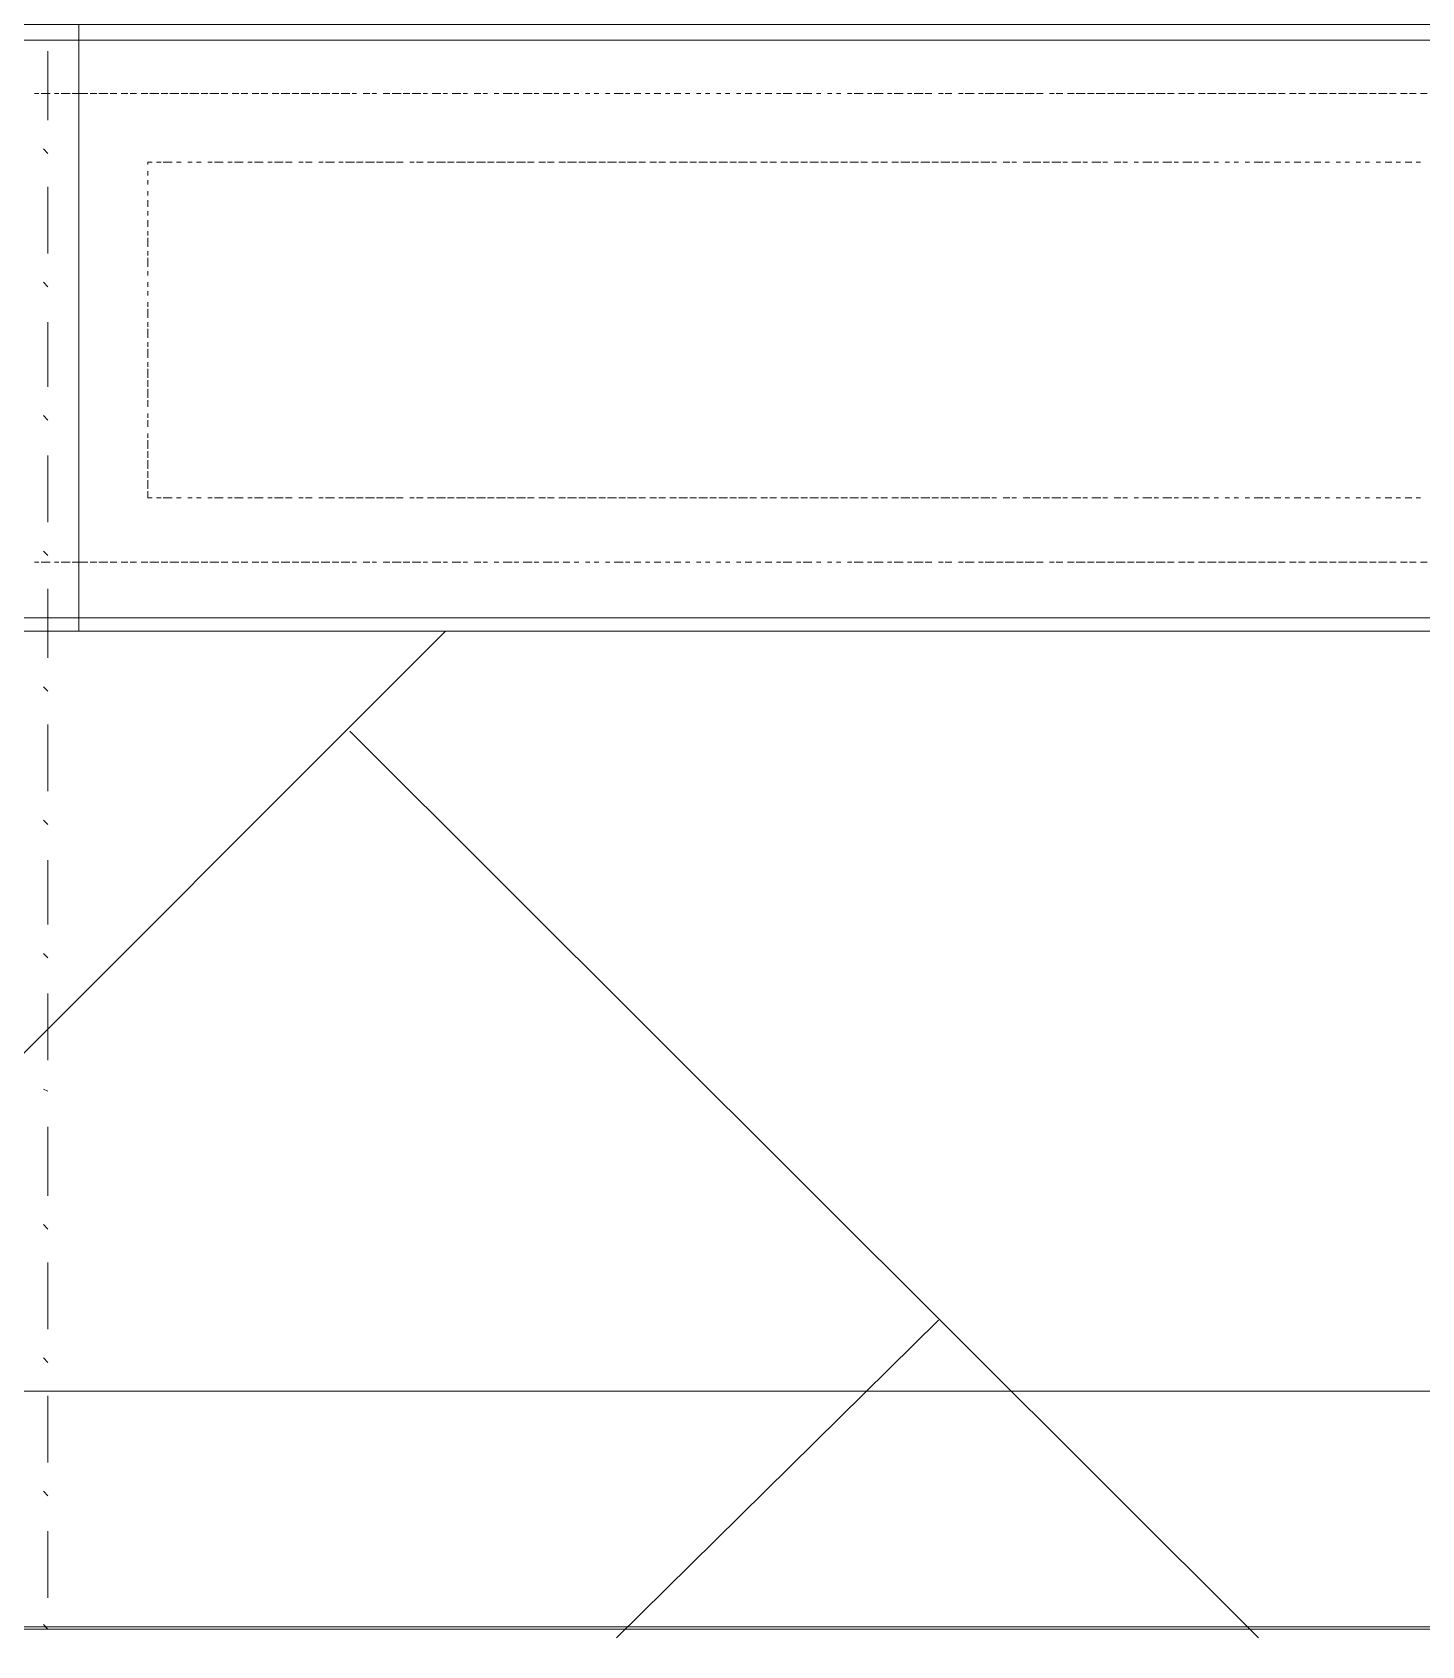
# Model space of a CAD drawing. Header units: millimetres. Extents: x 2928 to 3112, y 1220 to 1280.
# Drawn here: x 2961.252 to 2962.294, y 1264.538 to 1265.748 of the extents above; entities that cross this region are included whole.
import ezdxf

# ---------------------------------------------------------------- set-up
doc = ezdxf.new("R2010")
doc.units = ezdxf.units.MM

msp = doc.modelspace()

# ---------------------------------------------------------------- linework, layer by layer
at = {"color": 7, "linetype": 'Continuous', "lineweight": 20, "true_color": 0x000007}
for points in [[(2961.2866, 1265.75397), (2959.26991, 1265.75397), (2959.26991, 1265.29896), (2961.2866, 1265.29896)], [(2961.2866, 1265.75397), (2963.3033, 1265.75397), (2963.3033, 1265.29896), (2961.2866, 1265.29896)]]:
    msp.add_lwpolyline(points, close=True, dxfattribs=at)
at = {"color": 253, "linetype": 'Continuous', "lineweight": 5, "true_color": 0x9a9a9a}
for points in [[(2961.2866, 1265.7423), (2959.26991, 1265.7423), (2959.26991, 1265.7423)], [(2961.2866, 1265.7423), (2963.3033, 1265.7423), (2963.3033, 1265.7423)], [(2961.2866, 1265.30896), (2959.26991, 1265.30896), (2959.26991, 1265.30896)], [(2961.2866, 1265.30896), (2963.3033, 1265.30896), (2963.3033, 1265.30896)], [(2982.93191, 1264.72896), (2957.39321, 1264.72896), (2957.39321, 1264.72896)]]:
    msp.add_lwpolyline(points, dxfattribs=at)
at = {"color": 7, "linetype": 'Continuous', "lineweight": 20, "true_color": 0x000007}
for points in [[(2961.26327, 1265.73397), (2961.26327, 1265.6823), (2961.26327, 1265.6823)], [(2961.26327, 1265.6573), (2961.25994, 1265.66064), (2961.25994, 1265.66064)], [(2961.26327, 1265.6323), (2961.26327, 1265.5823), (2961.26327, 1265.5823)], [(2961.26327, 1265.5573), (2961.25994, 1265.56063), (2961.25994, 1265.56063)], [(2961.26327, 1265.53063), (2961.26327, 1265.4823), (2961.26327, 1265.4823)], [(2961.26327, 1265.4573), (2961.25994, 1265.46063), (2961.25994, 1265.46063)], [(2961.26327, 1265.43063), (2961.26327, 1265.38063), (2961.26327, 1265.38063)], [(2961.26327, 1265.35563), (2961.25994, 1265.35897), (2961.25994, 1265.35897)], [(2961.26327, 1265.33063), (2961.26327, 1265.27896), (2961.26327, 1265.27896)], [(2961.26327, 1265.25396), (2961.25994, 1265.2573), (2961.25994, 1265.2573)], [(2961.26327, 1265.22896), (2961.26327, 1265.17896), (2961.26327, 1265.17896)], [(2961.26327, 1265.15396), (2961.25994, 1265.1573), (2961.25994, 1265.1573)], [(2961.26327, 1265.1273), (2961.26327, 1265.07896), (2961.26327, 1265.07896)], [(2961.26327, 1265.05396), (2961.25994, 1265.05729), (2961.25994, 1265.05729)], [(2961.26327, 1265.02729), (2961.26327, 1264.97729), (2961.26327, 1264.97729)], [(2961.26327, 1264.95396), (2961.25994, 1264.95563), (2961.25994, 1264.95563)], [(2961.26327, 1264.92729), (2961.26327, 1264.87563), (2961.26327, 1264.87563)], [(2961.26327, 1264.85062), (2961.25994, 1264.85396), (2961.25994, 1264.85396)], [(2961.26327, 1264.82562), (2961.26327, 1264.77562), (2961.26327, 1264.77562)], [(2961.26327, 1264.75062), (2961.25994, 1264.75396), (2961.25994, 1264.75396)], [(2961.26327, 1264.72562), (2961.26327, 1264.67562), (2961.26327, 1264.67562)], [(2961.26327, 1264.65062), (2961.25994, 1264.65396), (2961.25994, 1264.65396)], [(2961.26327, 1264.62395), (2961.26327, 1264.57395), (2961.26327, 1264.57395)], [(2961.26327, 1264.55062), (2961.25994, 1264.55395), (2961.25994, 1264.55395)]]:
    msp.add_lwpolyline(points, dxfattribs=at)
at = {"color": 252, "linetype": 'Continuous', "lineweight": 13, "true_color": 0x989898}
for points in [[(2961.2566, 1265.7023), (2961.25327, 1265.7023), (2961.25327, 1265.7023)], [(2961.26494, 1265.7023), (2961.25827, 1265.7023), (2961.25827, 1265.7023)], [(2961.2716, 1265.7023), (2961.26827, 1265.7023), (2961.26827, 1265.7023)], [(2961.27994, 1265.7023), (2961.27327, 1265.7023), (2961.27327, 1265.7023)], [(2961.2866, 1265.7023), (2961.2816, 1265.7023), (2961.2816, 1265.7023)], [(2961.2866, 1265.7023), (2961.29327, 1265.7023), (2961.29327, 1265.7023)], [(2961.29494, 1265.7023), (2961.29994, 1265.7023), (2961.29994, 1265.7023)], [(2961.3016, 1265.7023), (2961.30827, 1265.7023), (2961.30827, 1265.7023)], [(2961.30994, 1265.7023), (2961.31494, 1265.7023), (2961.31494, 1265.7023)], [(2961.31827, 1265.7023), (2961.32327, 1265.7023), (2961.32327, 1265.7023)], [(2961.32494, 1265.7023), (2961.32994, 1265.7023), (2961.32994, 1265.7023)], [(2961.33327, 1265.7023), (2961.33827, 1265.7023), (2961.33827, 1265.7023)], [(2961.33994, 1265.7023), (2961.3466, 1265.7023), (2961.3466, 1265.7023)], [(2961.34827, 1265.7023), (2961.35327, 1265.7023), (2961.35327, 1265.7023)], [(2961.35494, 1265.7023), (2961.3616, 1265.7023), (2961.3616, 1265.7023)], [(2961.36327, 1265.7023), (2961.36827, 1265.7023), (2961.36827, 1265.7023)], [(2961.36994, 1265.7023), (2961.3766, 1265.7023), (2961.3766, 1265.7023)], [(2961.37827, 1265.7023), (2961.38327, 1265.7023), (2961.38327, 1265.7023)], [(2961.38494, 1265.7023), (2961.3916, 1265.7023), (2961.3916, 1265.7023)], [(2961.39327, 1265.7023), (2961.39827, 1265.7023), (2961.39827, 1265.7023)], [(2961.4016, 1265.7023), (2961.4066, 1265.7023), (2961.4066, 1265.7023)], [(2961.40827, 1265.7023), (2961.41327, 1265.7023), (2961.41327, 1265.7023)], [(2961.4166, 1265.7023), (2961.4216, 1265.7023), (2961.4216, 1265.7023)], [(2961.42327, 1265.7023), (2961.42827, 1265.7023), (2961.42827, 1265.7023)], [(2961.4316, 1265.7023), (2961.4366, 1265.7023), (2961.4366, 1265.7023)], [(2961.43827, 1265.7023), (2961.44494, 1265.7023), (2961.44494, 1265.7023)], [(2961.4466, 1265.7023), (2961.4516, 1265.7023), (2961.4516, 1265.7023)], [(2961.45327, 1265.7023), (2961.45994, 1265.7023), (2961.45994, 1265.7023)], [(2961.46161, 1265.7023), (2961.46661, 1265.7023), (2961.46661, 1265.7023)], [(2961.46827, 1265.7023), (2961.47494, 1265.7023), (2961.47494, 1265.7023)], [(2961.47661, 1265.7023), (2961.48161, 1265.7023), (2961.48161, 1265.7023)], [(2961.48327, 1265.7023), (2961.48994, 1265.7023), (2961.48994, 1265.7023)], [(2961.49161, 1265.7023), (2961.49494, 1265.7023), (2961.49494, 1265.7023)], [(2961.49994, 1265.7023), (2961.50494, 1265.7023), (2961.50494, 1265.7023)], [(2961.50661, 1265.7023), (2961.50994, 1265.7023), (2961.50994, 1265.7023)], [(2961.51494, 1265.7023), (2961.51994, 1265.7023), (2961.51994, 1265.7023)], [(2961.52161, 1265.7023), (2961.52827, 1265.7023), (2961.52827, 1265.7023)], [(2961.52994, 1265.7023), (2961.53494, 1265.7023), (2961.53494, 1265.7023)], [(2961.53661, 1265.7023), (2961.54327, 1265.7023), (2961.54327, 1265.7023)], [(2961.54494, 1265.7023), (2961.54827, 1265.7023), (2961.54827, 1265.7023)], [(2961.55161, 1265.7023), (2961.55827, 1265.7023), (2961.55827, 1265.7023)], [(2961.55994, 1265.7023), (2961.56327, 1265.7023), (2961.56327, 1265.7023)], [(2961.56661, 1265.7023), (2961.57327, 1265.7023), (2961.57327, 1265.7023)], [(2961.57494, 1265.7023), (2961.57827, 1265.7023), (2961.57827, 1265.7023)], [(2961.58327, 1265.7023), (2961.58827, 1265.7023), (2961.58827, 1265.7023)], [(2961.58994, 1265.7023), (2961.59327, 1265.7023), (2961.59327, 1265.7023)], [(2961.59827, 1265.7023), (2961.60161, 1265.7023), (2961.60161, 1265.7023)], [(2961.60494, 1265.7023), (2961.61161, 1265.7023), (2961.61161, 1265.7023)], [(2961.61327, 1265.7023), (2961.61661, 1265.7023), (2961.61661, 1265.7023)], [(2961.61994, 1265.7023), (2961.62661, 1265.7023), (2961.62661, 1265.7023)], [(2961.62827, 1265.7023), (2961.63161, 1265.7023), (2961.63161, 1265.7023)], [(2961.63494, 1265.7023), (2961.64161, 1265.7023), (2961.64161, 1265.7023)], [(2961.64327, 1265.7023), (2961.64661, 1265.7023), (2961.64661, 1265.7023)], [(2961.64994, 1265.7023), (2961.65494, 1265.7023), (2961.65494, 1265.7023)], [(2961.65827, 1265.7023), (2961.66161, 1265.7023), (2961.66161, 1265.7023)], [(2961.66661, 1265.7023), (2961.66994, 1265.7023), (2961.66994, 1265.7023)], [(2961.67327, 1265.7023), (2961.67661, 1265.7023), (2961.67661, 1265.7023)], [(2961.68161, 1265.7023), (2961.68494, 1265.7023), (2961.68494, 1265.7023)], [(2961.68827, 1265.7023), (2961.69494, 1265.7023), (2961.69494, 1265.7023)], [(2961.69661, 1265.7023), (2961.69994, 1265.7023), (2961.69994, 1265.7023)], [(2961.70328, 1265.7023), (2961.70828, 1265.7023), (2961.70828, 1265.7023)], [(2961.71161, 1265.7023), (2961.71494, 1265.7023), (2961.71494, 1265.7023)], [(2961.71828, 1265.7023), (2961.72328, 1265.7023), (2961.72328, 1265.7023)], [(2961.72661, 1265.7023), (2961.72994, 1265.7023), (2961.72994, 1265.7023)], [(2961.73328, 1265.7023), (2961.73828, 1265.7023), (2961.73828, 1265.7023)], [(2961.74161, 1265.7023), (2961.74494, 1265.7023), (2961.74494, 1265.7023)], [(2961.74994, 1265.7023), (2961.75328, 1265.7023), (2961.75328, 1265.7023)], [(2961.75661, 1265.7023), (2961.75994, 1265.7023), (2961.75994, 1265.7023)], [(2961.76494, 1265.7023), (2961.76828, 1265.7023), (2961.76828, 1265.7023)], [(2961.77161, 1265.7023), (2961.77494, 1265.7023), (2961.77494, 1265.7023)], [(2961.77994, 1265.7023), (2961.78328, 1265.7023), (2961.78328, 1265.7023)], [(2961.78661, 1265.7023), (2961.79161, 1265.7023), (2961.79161, 1265.7023)], [(2961.79494, 1265.7023), (2961.79828, 1265.7023), (2961.79828, 1265.7023)], [(2961.80161, 1265.7023), (2961.80661, 1265.7023), (2961.80661, 1265.7023)], [(2961.80994, 1265.7023), (2961.81328, 1265.7023), (2961.81328, 1265.7023)], [(2961.81494, 1265.7023), (2961.82161, 1265.7023), (2961.82161, 1265.7023)], [(2961.82494, 1265.7023), (2961.82828, 1265.7023), (2961.82828, 1265.7023)], [(2961.82994, 1265.7023), (2961.83661, 1265.7023), (2961.83661, 1265.7023)], [(2961.83994, 1265.7023), (2961.84328, 1265.7023), (2961.84328, 1265.7023)], [(2961.84828, 1265.7023), (2961.85161, 1265.7023), (2961.85161, 1265.7023)], [(2961.85494, 1265.7023), (2961.85828, 1265.7023), (2961.85828, 1265.7023)], [(2961.86328, 1265.7023), (2961.86661, 1265.7023), (2961.86661, 1265.7023)], [(2961.86828, 1265.7023), (2961.87494, 1265.7023), (2961.87494, 1265.7023)], [(2961.87828, 1265.7023), (2961.88161, 1265.7023), (2961.88161, 1265.7023)], [(2961.88328, 1265.7023), (2961.88994, 1265.7023), (2961.88994, 1265.7023)], [(2961.89328, 1265.7023), (2961.89661, 1265.7023), (2961.89661, 1265.7023)], [(2961.89828, 1265.7023), (2961.90494, 1265.7023), (2961.90494, 1265.7023)], [(2961.90828, 1265.7023), (2961.91161, 1265.7023), (2961.91161, 1265.7023)], [(2961.91328, 1265.7023), (2961.91994, 1265.7023), (2961.91994, 1265.7023)], [(2961.92161, 1265.7023), (2961.92661, 1265.7023), (2961.92661, 1265.7023)], [(2961.93161, 1265.7023), (2961.93495, 1265.7023), (2961.93495, 1265.7023)], [(2961.93661, 1265.7023), (2961.94161, 1265.7023), (2961.94161, 1265.7023)], [(2961.94661, 1265.7023), (2961.94995, 1265.7023), (2961.94995, 1265.7023)], [(2961.95161, 1265.7023), (2961.95828, 1265.7023), (2961.95828, 1265.7023)], [(2961.96161, 1265.7023), (2961.96495, 1265.7023), (2961.96495, 1265.7023)], [(2961.96661, 1265.7023), (2961.97328, 1265.7023), (2961.97328, 1265.7023)], [(2961.97495, 1265.7023), (2961.97995, 1265.7023), (2961.97995, 1265.7023)], [(2961.98161, 1265.7023), (2961.98828, 1265.7023), (2961.98828, 1265.7023)], [(2961.98995, 1265.7023), (2961.99495, 1265.7023), (2961.99495, 1265.7023)], [(2961.99661, 1265.7023), (2962.00328, 1265.7023), (2962.00328, 1265.7023)], [(2962.00495, 1265.7023), (2962.00995, 1265.7023), (2962.00995, 1265.7023)], [(2962.01495, 1265.7023), (2962.01828, 1265.7023), (2962.01828, 1265.7023)], [(2962.01995, 1265.7023), (2962.02495, 1265.7023), (2962.02495, 1265.7023)], [(2962.02828, 1265.7023), (2962.03328, 1265.7023), (2962.03328, 1265.7023)], [(2962.03495, 1265.7023), (2962.04161, 1265.7023), (2962.04161, 1265.7023)], [(2962.04328, 1265.7023), (2962.04828, 1265.7023), (2962.04828, 1265.7023)], [(2962.04995, 1265.7023), (2962.05661, 1265.7023), (2962.05661, 1265.7023)], [(2962.05828, 1265.7023), (2962.06328, 1265.7023), (2962.06328, 1265.7023)], [(2962.06495, 1265.7023), (2962.07161, 1265.7023), (2962.07161, 1265.7023)], [(2962.07328, 1265.7023), (2962.07828, 1265.7023), (2962.07828, 1265.7023)], [(2962.07995, 1265.7023), (2962.08661, 1265.7023), (2962.08661, 1265.7023)], [(2962.08828, 1265.7023), (2962.09328, 1265.7023), (2962.09328, 1265.7023)], [(2962.09495, 1265.7023), (2962.10161, 1265.7023), (2962.10161, 1265.7023)], [(2962.10328, 1265.7023), (2962.10828, 1265.7023), (2962.10828, 1265.7023)], [(2962.11161, 1265.7023), (2962.11661, 1265.7023), (2962.11661, 1265.7023)], [(2962.11828, 1265.7023), (2962.12328, 1265.7023), (2962.12328, 1265.7023)], [(2962.12661, 1265.7023), (2962.13161, 1265.7023), (2962.13161, 1265.7023)], [(2962.13328, 1265.7023), (2962.13995, 1265.7023), (2962.13995, 1265.7023)], [(2962.14161, 1265.7023), (2962.14661, 1265.7023), (2962.14661, 1265.7023)], [(2962.14828, 1265.7023), (2962.15495, 1265.7023), (2962.15495, 1265.7023)], [(2962.15661, 1265.7023), (2962.16162, 1265.7023), (2962.16162, 1265.7023)], [(2962.16328, 1265.7023), (2962.16995, 1265.7023), (2962.16995, 1265.7023)], [(2962.17162, 1265.7023), (2962.17662, 1265.7023), (2962.17662, 1265.7023)], [(2962.17828, 1265.7023), (2962.18495, 1265.7023), (2962.18495, 1265.7023)], [(2962.18662, 1265.7023), (2962.19162, 1265.7023), (2962.19162, 1265.7023)], [(2962.19495, 1265.7023), (2962.19995, 1265.7023), (2962.19995, 1265.7023)], [(2962.20162, 1265.7023), (2962.20662, 1265.7023), (2962.20662, 1265.7023)], [(2962.20995, 1265.7023), (2962.21495, 1265.7023), (2962.21495, 1265.7023)], [(2962.21662, 1265.7023), (2962.22328, 1265.7023), (2962.22328, 1265.7023)], [(2962.22495, 1265.7023), (2962.22995, 1265.7023), (2962.22995, 1265.7023)], [(2962.23162, 1265.7023), (2962.23828, 1265.7023), (2962.23828, 1265.7023)], [(2962.23995, 1265.7023), (2962.24495, 1265.7023), (2962.24495, 1265.7023)], [(2962.24662, 1265.7023), (2962.25328, 1265.7023), (2962.25328, 1265.7023)], [(2962.25495, 1265.7023), (2962.25995, 1265.7023), (2962.25995, 1265.7023)], [(2962.26162, 1265.7023), (2962.26828, 1265.7023), (2962.26828, 1265.7023)], [(2962.26995, 1265.7023), (2962.27495, 1265.7023), (2962.27495, 1265.7023)], [(2962.27828, 1265.7023), (2962.28328, 1265.7023), (2962.28328, 1265.7023)], [(2962.28495, 1265.7023), (2962.28995, 1265.7023), (2962.28995, 1265.7023)], [(2962.29328, 1265.7023), (2962.29828, 1265.7023), (2962.29828, 1265.7023)], [(2961.33827, 1265.64897), (2961.33827, 1265.65064), (2961.3416, 1265.65064)], [(2961.33827, 1265.64064), (2961.33827, 1265.64397), (2961.33827, 1265.64397)], [(2961.34494, 1265.65064), (2961.34827, 1265.65064), (2961.34827, 1265.65064)], [(2961.34994, 1265.65064), (2961.3566, 1265.65064), (2961.3566, 1265.65064)], [(2961.35994, 1265.65064), (2961.36327, 1265.65064), (2961.36327, 1265.65064)], [(2961.36827, 1265.65064), (2961.3716, 1265.65064), (2961.3716, 1265.65064)], [(2961.37494, 1265.65064), (2961.37827, 1265.65064), (2961.37827, 1265.65064)], [(2961.38327, 1265.65064), (2961.3866, 1265.65064), (2961.3866, 1265.65064)], [(2961.38827, 1265.65064), (2961.39494, 1265.65064), (2961.39494, 1265.65064)], [(2961.39827, 1265.65064), (2961.4016, 1265.65064), (2961.4016, 1265.65064)], [(2961.40327, 1265.65064), (2961.40994, 1265.65064), (2961.40994, 1265.65064)], [(2961.41327, 1265.65064), (2961.4166, 1265.65064), (2961.4166, 1265.65064)], [(2961.41827, 1265.65064), (2961.42494, 1265.65064), (2961.42494, 1265.65064)], [(2961.42827, 1265.65064), (2961.4316, 1265.65064), (2961.4316, 1265.65064)], [(2961.43327, 1265.65064), (2961.43994, 1265.65064), (2961.43994, 1265.65064)], [(2961.4416, 1265.65064), (2961.4466, 1265.65064), (2961.4466, 1265.65064)], [(2961.4516, 1265.65064), (2961.45494, 1265.65064), (2961.45494, 1265.65064)], [(2961.4566, 1265.65064), (2961.46161, 1265.65064), (2961.46161, 1265.65064)], [(2961.46661, 1265.65064), (2961.46994, 1265.65064), (2961.46994, 1265.65064)], [(2961.47161, 1265.65064), (2961.47827, 1265.65064), (2961.47827, 1265.65064)], [(2961.48161, 1265.65064), (2961.48494, 1265.65064), (2961.48494, 1265.65064)], [(2961.48661, 1265.65064), (2961.49327, 1265.65064), (2961.49327, 1265.65064)], [(2961.49494, 1265.65064), (2961.49994, 1265.65064), (2961.49994, 1265.65064)], [(2961.50161, 1265.65064), (2961.50827, 1265.65064), (2961.50827, 1265.65064)], [(2961.50994, 1265.65064), (2961.51494, 1265.65064), (2961.51494, 1265.65064)], [(2961.51661, 1265.65064), (2961.52327, 1265.65064), (2961.52327, 1265.65064)], [(2961.52494, 1265.65064), (2961.52994, 1265.65064), (2961.52994, 1265.65064)], [(2961.53494, 1265.65064), (2961.53827, 1265.65064), (2961.53827, 1265.65064)], [(2961.53994, 1265.65064), (2961.54494, 1265.65064), (2961.54494, 1265.65064)], [(2961.54827, 1265.65064), (2961.55327, 1265.65064), (2961.55327, 1265.65064)], [(2961.55494, 1265.65064), (2961.56161, 1265.65064), (2961.56161, 1265.65064)], [(2961.56327, 1265.65064), (2961.56827, 1265.65064), (2961.56827, 1265.65064)], [(2961.56994, 1265.65064), (2961.57661, 1265.65064), (2961.57661, 1265.65064)], [(2961.57827, 1265.65064), (2961.58327, 1265.65064), (2961.58327, 1265.65064)], [(2961.58494, 1265.65064), (2961.59161, 1265.65064), (2961.59161, 1265.65064)], [(2961.59327, 1265.65064), (2961.59827, 1265.65064), (2961.59827, 1265.65064)], [(2961.59994, 1265.65064), (2961.60661, 1265.65064), (2961.60661, 1265.65064)], [(2961.60827, 1265.65064), (2961.61327, 1265.65064), (2961.61327, 1265.65064)], [(2961.61494, 1265.65064), (2961.62161, 1265.65064), (2961.62161, 1265.65064)], [(2961.62327, 1265.65064), (2961.62827, 1265.65064), (2961.62827, 1265.65064)], [(2961.63161, 1265.65064), (2961.63661, 1265.65064), (2961.63661, 1265.65064)], [(2961.63827, 1265.65064), (2961.64327, 1265.65064), (2961.64327, 1265.65064)], [(2961.64661, 1265.65064), (2961.65161, 1265.65064), (2961.65161, 1265.65064)], [(2961.65327, 1265.65064), (2961.65994, 1265.65064), (2961.65994, 1265.65064)], [(2961.66161, 1265.65064), (2961.66661, 1265.65064), (2961.66661, 1265.65064)], [(2961.66827, 1265.65064), (2961.67494, 1265.65064), (2961.67494, 1265.65064)], [(2961.67661, 1265.65064), (2961.68161, 1265.65064), (2961.68161, 1265.65064)], [(2961.68327, 1265.65064), (2961.68994, 1265.65064), (2961.68994, 1265.65064)], [(2961.69161, 1265.65064), (2961.69661, 1265.65064), (2961.69661, 1265.65064)], [(2961.69828, 1265.65064), (2961.70494, 1265.65064), (2961.70494, 1265.65064)], [(2961.70661, 1265.65064), (2961.71161, 1265.65064), (2961.71161, 1265.65064)], [(2961.71494, 1265.65064), (2961.71994, 1265.65064), (2961.71994, 1265.65064)], [(2961.72161, 1265.65064), (2961.72661, 1265.65064), (2961.72661, 1265.65064)], [(2961.72994, 1265.65064), (2961.73494, 1265.65064), (2961.73494, 1265.65064)], [(2961.73661, 1265.65064), (2961.74328, 1265.65064), (2961.74328, 1265.65064)], [(2961.74494, 1265.65064), (2961.74994, 1265.65064), (2961.74994, 1265.65064)], [(2961.75161, 1265.65064), (2961.75828, 1265.65064), (2961.75828, 1265.65064)], [(2961.75994, 1265.65064), (2961.76494, 1265.65064), (2961.76494, 1265.65064)], [(2961.76661, 1265.65064), (2961.77328, 1265.65064), (2961.77328, 1265.65064)], [(2961.77494, 1265.65064), (2961.77994, 1265.65064), (2961.77994, 1265.65064)], [(2961.78161, 1265.65064), (2961.78828, 1265.65064), (2961.78828, 1265.65064)], [(2961.78994, 1265.65064), (2961.79494, 1265.65064), (2961.79494, 1265.65064)], [(2961.79828, 1265.65064), (2961.80328, 1265.65064), (2961.80328, 1265.65064)], [(2961.80494, 1265.65064), (2961.80994, 1265.65064), (2961.80994, 1265.65064)], [(2961.81328, 1265.65064), (2961.81828, 1265.65064), (2961.81828, 1265.65064)], [(2961.81994, 1265.65064), (2961.82661, 1265.65064), (2961.82661, 1265.65064)], [(2961.82828, 1265.65064), (2961.83328, 1265.65064), (2961.83328, 1265.65064)], [(2961.83494, 1265.65064), (2961.84161, 1265.65064), (2961.84161, 1265.65064)], [(2961.84328, 1265.65064), (2961.84828, 1265.65064), (2961.84828, 1265.65064)], [(2961.84994, 1265.65064), (2961.85661, 1265.65064), (2961.85661, 1265.65064)], [(2961.85828, 1265.65064), (2961.86328, 1265.65064), (2961.86328, 1265.65064)], [(2961.86494, 1265.65064), (2961.87161, 1265.65064), (2961.87161, 1265.65064)], [(2961.87328, 1265.65064), (2961.87828, 1265.65064), (2961.87828, 1265.65064)], [(2961.88161, 1265.65064), (2961.88661, 1265.65064), (2961.88661, 1265.65064)], [(2961.88828, 1265.65064), (2961.89328, 1265.65064), (2961.89328, 1265.65064)], [(2961.89661, 1265.65064), (2961.90161, 1265.65064), (2961.90161, 1265.65064)], [(2961.90328, 1265.65064), (2961.90994, 1265.65064), (2961.90994, 1265.65064)], [(2961.91161, 1265.65064), (2961.91661, 1265.65064), (2961.91661, 1265.65064)], [(2961.91828, 1265.65064), (2961.92494, 1265.65064), (2961.92494, 1265.65064)], [(2961.92661, 1265.65064), (2961.93161, 1265.65064), (2961.93161, 1265.65064)], [(2961.93328, 1265.65064), (2961.93995, 1265.65064), (2961.93995, 1265.65064)], [(2961.94161, 1265.65064), (2961.94661, 1265.65064), (2961.94661, 1265.65064)], [(2961.94828, 1265.65064), (2961.95495, 1265.65064), (2961.95495, 1265.65064)], [(2961.95661, 1265.65064), (2961.96161, 1265.65064), (2961.96161, 1265.65064)], [(2961.96328, 1265.65064), (2961.96995, 1265.65064), (2961.96995, 1265.65064)], [(2961.97161, 1265.65064), (2961.97495, 1265.65064), (2961.97495, 1265.65064)], [(2961.97995, 1265.65064), (2961.98495, 1265.65064), (2961.98495, 1265.65064)], [(2961.98661, 1265.65064), (2961.98995, 1265.65064), (2961.98995, 1265.65064)], [(2961.99495, 1265.65064), (2961.99995, 1265.65064), (2961.99995, 1265.65064)], [(2962.00161, 1265.65064), (2962.00828, 1265.65064), (2962.00828, 1265.65064)], [(2962.00995, 1265.65064), (2962.01495, 1265.65064), (2962.01495, 1265.65064)], [(2962.01661, 1265.65064), (2962.02328, 1265.65064), (2962.02328, 1265.65064)], [(2962.02495, 1265.65064), (2962.02828, 1265.65064), (2962.02828, 1265.65064)], [(2962.03161, 1265.65064), (2962.03828, 1265.65064), (2962.03828, 1265.65064)], [(2962.03995, 1265.65064), (2962.04328, 1265.65064), (2962.04328, 1265.65064)], [(2962.04661, 1265.65064), (2962.05328, 1265.65064), (2962.05328, 1265.65064)], [(2962.05495, 1265.65064), (2962.05828, 1265.65064), (2962.05828, 1265.65064)], [(2962.06328, 1265.65064), (2962.06828, 1265.65064), (2962.06828, 1265.65064)], [(2962.06995, 1265.65064), (2962.07328, 1265.65064), (2962.07328, 1265.65064)], [(2962.07828, 1265.65064), (2962.08161, 1265.65064), (2962.08161, 1265.65064)], [(2962.08495, 1265.65064), (2962.09161, 1265.65064), (2962.09161, 1265.65064)], [(2962.09328, 1265.65064), (2962.09661, 1265.65064), (2962.09661, 1265.65064)], [(2962.09995, 1265.65064), (2962.10661, 1265.65064), (2962.10661, 1265.65064)], [(2962.10828, 1265.65064), (2962.11161, 1265.65064), (2962.11161, 1265.65064)], [(2962.11495, 1265.65064), (2962.12161, 1265.65064), (2962.12161, 1265.65064)], [(2962.12328, 1265.65064), (2962.12661, 1265.65064), (2962.12661, 1265.65064)], [(2962.12995, 1265.65064), (2962.13495, 1265.65064), (2962.13495, 1265.65064)], [(2962.13828, 1265.65064), (2962.14161, 1265.65064), (2962.14161, 1265.65064)], [(2962.14661, 1265.65064), (2962.14995, 1265.65064), (2962.14995, 1265.65064)], [(2962.15328, 1265.65064), (2962.15661, 1265.65064), (2962.15661, 1265.65064)], [(2962.16162, 1265.65064), (2962.16495, 1265.65064), (2962.16495, 1265.65064)], [(2962.16828, 1265.65064), (2962.17495, 1265.65064), (2962.17495, 1265.65064)], [(2962.17662, 1265.65064), (2962.17995, 1265.65064), (2962.17995, 1265.65064)], [(2962.18328, 1265.65064), (2962.18828, 1265.65064), (2962.18828, 1265.65064)], [(2962.19162, 1265.65064), (2962.19495, 1265.65064), (2962.19495, 1265.65064)], [(2962.19828, 1265.65064), (2962.20328, 1265.65064), (2962.20328, 1265.65064)], [(2962.20662, 1265.65064), (2962.20995, 1265.65064), (2962.20995, 1265.65064)], [(2962.21328, 1265.65064), (2962.21828, 1265.65064), (2962.21828, 1265.65064)], [(2962.22162, 1265.65064), (2962.22495, 1265.65064), (2962.22495, 1265.65064)], [(2962.22995, 1265.65064), (2962.23328, 1265.65064), (2962.23328, 1265.65064)], [(2962.23662, 1265.65064), (2962.23995, 1265.65064), (2962.23995, 1265.65064)], [(2962.24495, 1265.65064), (2962.24828, 1265.65064), (2962.24828, 1265.65064)], [(2962.25162, 1265.65064), (2962.25495, 1265.65064), (2962.25495, 1265.65064)], [(2962.25995, 1265.65064), (2962.26328, 1265.65064), (2962.26328, 1265.65064)], [(2962.26662, 1265.65064), (2962.27162, 1265.65064), (2962.27162, 1265.65064)], [(2962.27495, 1265.65064), (2962.27828, 1265.65064), (2962.27828, 1265.65064)], [(2962.28162, 1265.65064), (2962.28662, 1265.65064), (2962.28662, 1265.65064)], [(2962.28995, 1265.65064), (2962.29328, 1265.65064), (2962.29328, 1265.65064)], [(2961.33827, 1265.63397), (2961.33827, 1265.6373), (2961.33827, 1265.6373)], [(2961.33827, 1265.62564), (2961.33827, 1265.62897), (2961.33827, 1265.62897)], [(2961.33827, 1265.6173), (2961.33827, 1265.6223), (2961.33827, 1265.6223)], [(2961.33827, 1265.61064), (2961.33827, 1265.61397), (2961.33827, 1265.61397)], [(2961.33827, 1265.6023), (2961.33827, 1265.6073), (2961.33827, 1265.6073)], [(2961.33827, 1265.59564), (2961.33827, 1265.59897), (2961.33827, 1265.59897)], [(2961.33827, 1265.5873), (2961.33827, 1265.59397), (2961.33827, 1265.59397)], [(2961.33827, 1265.58064), (2961.33827, 1265.58397), (2961.33827, 1265.58397)], [(2961.33827, 1265.5723), (2961.33827, 1265.57897), (2961.33827, 1265.57897)], [(2961.33827, 1265.56564), (2961.33827, 1265.56897), (2961.33827, 1265.56897)], [(2961.33827, 1265.5573), (2961.33827, 1265.56063), (2961.33827, 1265.56063)], [(2961.33827, 1265.55063), (2961.33827, 1265.55397), (2961.33827, 1265.55397)], [(2961.33827, 1265.5423), (2961.33827, 1265.54563), (2961.33827, 1265.54563)], [(2961.33827, 1265.53397), (2961.33827, 1265.54063), (2961.33827, 1265.54063)], [(2961.33827, 1265.5273), (2961.33827, 1265.53063), (2961.33827, 1265.53063)], [(2961.33827, 1265.51897), (2961.33827, 1265.52563), (2961.33827, 1265.52563)], [(2961.33827, 1265.5123), (2961.33827, 1265.51563), (2961.33827, 1265.51563)], [(2961.33827, 1265.50397), (2961.33827, 1265.51063), (2961.33827, 1265.51063)], [(2961.33827, 1265.4973), (2961.33827, 1265.50063), (2961.33827, 1265.50063)], [(2961.33827, 1265.48897), (2961.33827, 1265.49563), (2961.33827, 1265.49563)], [(2961.33827, 1265.4823), (2961.33827, 1265.4873), (2961.33827, 1265.4873)], [(2961.33827, 1265.47397), (2961.33827, 1265.48063), (2961.33827, 1265.48063)], [(2961.33827, 1265.4673), (2961.33827, 1265.4723), (2961.33827, 1265.4723)], [(2961.33827, 1265.45897), (2961.33827, 1265.4623), (2961.33827, 1265.4623)], [(2961.33827, 1265.4523), (2961.33827, 1265.4573), (2961.33827, 1265.4573)], [(2961.33827, 1265.44397), (2961.33827, 1265.4473), (2961.33827, 1265.4473)], [(2961.33827, 1265.43563), (2961.33827, 1265.4423), (2961.33827, 1265.4423)], [(2961.33827, 1265.42897), (2961.33827, 1265.43397), (2961.33827, 1265.43397)], [(2961.33827, 1265.42063), (2961.33827, 1265.4273), (2961.33827, 1265.4273)], [(2961.33827, 1265.41397), (2961.33827, 1265.41897), (2961.33827, 1265.41897)], [(2961.33827, 1265.40563), (2961.33827, 1265.4123), (2961.33827, 1265.4123)], [(2961.3416, 1265.39897), (2961.33827, 1265.39897), (2961.33827, 1265.40397)], [(2961.34827, 1265.39897), (2961.34494, 1265.39897), (2961.34494, 1265.39897)], [(2961.3566, 1265.39897), (2961.34994, 1265.39897), (2961.34994, 1265.39897)], [(2961.36327, 1265.39897), (2961.35994, 1265.39897), (2961.35994, 1265.39897)], [(2961.3716, 1265.39897), (2961.36827, 1265.39897), (2961.36827, 1265.39897)], [(2961.37827, 1265.39897), (2961.37494, 1265.39897), (2961.37494, 1265.39897)], [(2961.3866, 1265.39897), (2961.38327, 1265.39897), (2961.38327, 1265.39897)], [(2961.39494, 1265.39897), (2961.38827, 1265.39897), (2961.38827, 1265.39897)], [(2961.4016, 1265.39897), (2961.39827, 1265.39897), (2961.39827, 1265.39897)], [(2961.40994, 1265.39897), (2961.40327, 1265.39897), (2961.40327, 1265.39897)], [(2961.4166, 1265.39897), (2961.41327, 1265.39897), (2961.41327, 1265.39897)], [(2961.42494, 1265.39897), (2961.41827, 1265.39897), (2961.41827, 1265.39897)], [(2961.4316, 1265.39897), (2961.42827, 1265.39897), (2961.42827, 1265.39897)], [(2961.43994, 1265.39897), (2961.43327, 1265.39897), (2961.43327, 1265.39897)], [(2961.4466, 1265.39897), (2961.4416, 1265.39897), (2961.4416, 1265.39897)], [(2961.45494, 1265.39897), (2961.4516, 1265.39897), (2961.4516, 1265.39897)], [(2961.46161, 1265.39897), (2961.4566, 1265.39897), (2961.4566, 1265.39897)], [(2961.46994, 1265.39897), (2961.46661, 1265.39897), (2961.46661, 1265.39897)], [(2961.47827, 1265.39897), (2961.47161, 1265.39897), (2961.47161, 1265.39897)], [(2961.48494, 1265.39897), (2961.48161, 1265.39897), (2961.48161, 1265.39897)], [(2961.49327, 1265.39897), (2961.48661, 1265.39897), (2961.48661, 1265.39897)], [(2961.49994, 1265.39897), (2961.49494, 1265.39897), (2961.49494, 1265.39897)], [(2961.50827, 1265.39897), (2961.50161, 1265.39897), (2961.50161, 1265.39897)], [(2961.51494, 1265.39897), (2961.50994, 1265.39897), (2961.50994, 1265.39897)], [(2961.52327, 1265.39897), (2961.51661, 1265.39897), (2961.51661, 1265.39897)], [(2961.52994, 1265.39897), (2961.52494, 1265.39897), (2961.52494, 1265.39897)], [(2961.53827, 1265.39897), (2961.53494, 1265.39897), (2961.53494, 1265.39897)], [(2961.54494, 1265.39897), (2961.53994, 1265.39897), (2961.53994, 1265.39897)], [(2961.55327, 1265.39897), (2961.54827, 1265.39897), (2961.54827, 1265.39897)], [(2961.56161, 1265.39897), (2961.55494, 1265.39897), (2961.55494, 1265.39897)], [(2961.56827, 1265.39897), (2961.56327, 1265.39897), (2961.56327, 1265.39897)], [(2961.57661, 1265.39897), (2961.56994, 1265.39897), (2961.56994, 1265.39897)], [(2961.58327, 1265.39897), (2961.57827, 1265.39897), (2961.57827, 1265.39897)], [(2961.59161, 1265.39897), (2961.58494, 1265.39897), (2961.58494, 1265.39897)], [(2961.59827, 1265.39897), (2961.59327, 1265.39897), (2961.59327, 1265.39897)], [(2961.60661, 1265.39897), (2961.59994, 1265.39897), (2961.59994, 1265.39897)], [(2961.61327, 1265.39897), (2961.60827, 1265.39897), (2961.60827, 1265.39897)], [(2961.62161, 1265.39897), (2961.61494, 1265.39897), (2961.61494, 1265.39897)], [(2961.62827, 1265.39897), (2961.62327, 1265.39897), (2961.62327, 1265.39897)], [(2961.63661, 1265.39897), (2961.63161, 1265.39897), (2961.63161, 1265.39897)], [(2961.64327, 1265.39897), (2961.63827, 1265.39897), (2961.63827, 1265.39897)], [(2961.65161, 1265.39897), (2961.64661, 1265.39897), (2961.64661, 1265.39897)], [(2961.65994, 1265.39897), (2961.65327, 1265.39897), (2961.65327, 1265.39897)], [(2961.66661, 1265.39897), (2961.66161, 1265.39897), (2961.66161, 1265.39897)], [(2961.67494, 1265.39897), (2961.66827, 1265.39897), (2961.66827, 1265.39897)], [(2961.68161, 1265.39897), (2961.67661, 1265.39897), (2961.67661, 1265.39897)], [(2961.68994, 1265.39897), (2961.68327, 1265.39897), (2961.68327, 1265.39897)], [(2961.69661, 1265.39897), (2961.69161, 1265.39897), (2961.69161, 1265.39897)], [(2961.70494, 1265.39897), (2961.69828, 1265.39897), (2961.69828, 1265.39897)], [(2961.71161, 1265.39897), (2961.70661, 1265.39897), (2961.70661, 1265.39897)], [(2961.71994, 1265.39897), (2961.71494, 1265.39897), (2961.71494, 1265.39897)], [(2961.72661, 1265.39897), (2961.72161, 1265.39897), (2961.72161, 1265.39897)], [(2961.73494, 1265.39897), (2961.72994, 1265.39897), (2961.72994, 1265.39897)], [(2961.74328, 1265.39897), (2961.73661, 1265.39897), (2961.73661, 1265.39897)], [(2961.74994, 1265.39897), (2961.74494, 1265.39897), (2961.74494, 1265.39897)], [(2961.75828, 1265.39897), (2961.75161, 1265.39897), (2961.75161, 1265.39897)], [(2961.76494, 1265.39897), (2961.75994, 1265.39897), (2961.75994, 1265.39897)], [(2961.77328, 1265.39897), (2961.76661, 1265.39897), (2961.76661, 1265.39897)], [(2961.77994, 1265.39897), (2961.77494, 1265.39897), (2961.77494, 1265.39897)], [(2961.78828, 1265.39897), (2961.78161, 1265.39897), (2961.78161, 1265.39897)], [(2961.79494, 1265.39897), (2961.78994, 1265.39897), (2961.78994, 1265.39897)], [(2961.80328, 1265.39897), (2961.79828, 1265.39897), (2961.79828, 1265.39897)], [(2961.80994, 1265.39897), (2961.80494, 1265.39897), (2961.80494, 1265.39897)], [(2961.81828, 1265.39897), (2961.81328, 1265.39897), (2961.81328, 1265.39897)], [(2961.82661, 1265.39897), (2961.81994, 1265.39897), (2961.81994, 1265.39897)], [(2961.83328, 1265.39897), (2961.82828, 1265.39897), (2961.82828, 1265.39897)], [(2961.84161, 1265.39897), (2961.83494, 1265.39897), (2961.83494, 1265.39897)], [(2961.84828, 1265.39897), (2961.84328, 1265.39897), (2961.84328, 1265.39897)], [(2961.85661, 1265.39897), (2961.84994, 1265.39897), (2961.84994, 1265.39897)], [(2961.86328, 1265.39897), (2961.85828, 1265.39897), (2961.85828, 1265.39897)], [(2961.87161, 1265.39897), (2961.86494, 1265.39897), (2961.86494, 1265.39897)], [(2961.87828, 1265.39897), (2961.87328, 1265.39897), (2961.87328, 1265.39897)], [(2961.88661, 1265.39897), (2961.88161, 1265.39897), (2961.88161, 1265.39897)], [(2961.89328, 1265.39897), (2961.88828, 1265.39897), (2961.88828, 1265.39897)], [(2961.90161, 1265.39897), (2961.89661, 1265.39897), (2961.89661, 1265.39897)], [(2961.90994, 1265.39897), (2961.90328, 1265.39897), (2961.90328, 1265.39897)], [(2961.91661, 1265.39897), (2961.91161, 1265.39897), (2961.91161, 1265.39897)], [(2961.92494, 1265.39897), (2961.91828, 1265.39897), (2961.91828, 1265.39897)], [(2961.93161, 1265.39897), (2961.92661, 1265.39897), (2961.92661, 1265.39897)], [(2961.93995, 1265.39897), (2961.93328, 1265.39897), (2961.93328, 1265.39897)], [(2961.94661, 1265.39897), (2961.94161, 1265.39897), (2961.94161, 1265.39897)], [(2961.95495, 1265.39897), (2961.94828, 1265.39897), (2961.94828, 1265.39897)], [(2961.96161, 1265.39897), (2961.95661, 1265.39897), (2961.95661, 1265.39897)], [(2961.96995, 1265.39897), (2961.96328, 1265.39897), (2961.96328, 1265.39897)], [(2961.97495, 1265.39897), (2961.97161, 1265.39897), (2961.97161, 1265.39897)], [(2961.98495, 1265.39897), (2961.97995, 1265.39897), (2961.97995, 1265.39897)], [(2961.98995, 1265.39897), (2961.98661, 1265.39897), (2961.98661, 1265.39897)], [(2961.99995, 1265.39897), (2961.99495, 1265.39897), (2961.99495, 1265.39897)], [(2962.00828, 1265.39897), (2962.00161, 1265.39897), (2962.00161, 1265.39897)], [(2962.01495, 1265.39897), (2962.00995, 1265.39897), (2962.00995, 1265.39897)], [(2962.02328, 1265.39897), (2962.01661, 1265.39897), (2962.01661, 1265.39897)], [(2962.02828, 1265.39897), (2962.02495, 1265.39897), (2962.02495, 1265.39897)], [(2962.03828, 1265.39897), (2962.03161, 1265.39897), (2962.03161, 1265.39897)], [(2962.04328, 1265.39897), (2962.03995, 1265.39897), (2962.03995, 1265.39897)], [(2962.05328, 1265.39897), (2962.04661, 1265.39897), (2962.04661, 1265.39897)], [(2962.05828, 1265.39897), (2962.05495, 1265.39897), (2962.05495, 1265.39897)], [(2962.06828, 1265.39897), (2962.06328, 1265.39897), (2962.06328, 1265.39897)], [(2962.07328, 1265.39897), (2962.06995, 1265.39897), (2962.06995, 1265.39897)], [(2962.08161, 1265.39897), (2962.07828, 1265.39897), (2962.07828, 1265.39897)], [(2962.09161, 1265.39897), (2962.08495, 1265.39897), (2962.08495, 1265.39897)], [(2962.09661, 1265.39897), (2962.09328, 1265.39897), (2962.09328, 1265.39897)], [(2962.10661, 1265.39897), (2962.09995, 1265.39897), (2962.09995, 1265.39897)], [(2962.11161, 1265.39897), (2962.10828, 1265.39897), (2962.10828, 1265.39897)], [(2962.12161, 1265.39897), (2962.11495, 1265.39897), (2962.11495, 1265.39897)], [(2962.12661, 1265.39897), (2962.12328, 1265.39897), (2962.12328, 1265.39897)], [(2962.13495, 1265.39897), (2962.12995, 1265.39897), (2962.12995, 1265.39897)], [(2962.14161, 1265.39897), (2962.13828, 1265.39897), (2962.13828, 1265.39897)], [(2962.14995, 1265.39897), (2962.14661, 1265.39897), (2962.14661, 1265.39897)], [(2962.15661, 1265.39897), (2962.15328, 1265.39897), (2962.15328, 1265.39897)], [(2962.16495, 1265.39897), (2962.16162, 1265.39897), (2962.16162, 1265.39897)], [(2962.17495, 1265.39897), (2962.16828, 1265.39897), (2962.16828, 1265.39897)], [(2962.17995, 1265.39897), (2962.17662, 1265.39897), (2962.17662, 1265.39897)], [(2962.18828, 1265.39897), (2962.18328, 1265.39897), (2962.18328, 1265.39897)], [(2962.19495, 1265.39897), (2962.19162, 1265.39897), (2962.19162, 1265.39897)], [(2962.20328, 1265.39897), (2962.19828, 1265.39897), (2962.19828, 1265.39897)], [(2962.20995, 1265.39897), (2962.20662, 1265.39897), (2962.20662, 1265.39897)], [(2962.21828, 1265.39897), (2962.21328, 1265.39897), (2962.21328, 1265.39897)], [(2962.22495, 1265.39897), (2962.22162, 1265.39897), (2962.22162, 1265.39897)], [(2962.23328, 1265.39897), (2962.22995, 1265.39897), (2962.22995, 1265.39897)], [(2962.23995, 1265.39897), (2962.23662, 1265.39897), (2962.23662, 1265.39897)], [(2962.24828, 1265.39897), (2962.24495, 1265.39897), (2962.24495, 1265.39897)], [(2962.25495, 1265.39897), (2962.25162, 1265.39897), (2962.25162, 1265.39897)], [(2962.26328, 1265.39897), (2962.25995, 1265.39897), (2962.25995, 1265.39897)], [(2962.27162, 1265.39897), (2962.26662, 1265.39897), (2962.26662, 1265.39897)], [(2962.27828, 1265.39897), (2962.27495, 1265.39897), (2962.27495, 1265.39897)], [(2962.28662, 1265.39897), (2962.28162, 1265.39897), (2962.28162, 1265.39897)], [(2962.29328, 1265.39897), (2962.28995, 1265.39897), (2962.28995, 1265.39897)], [(2961.25327, 1265.35063), (2961.2566, 1265.35063), (2961.2566, 1265.35063)], [(2961.25827, 1265.35063), (2961.26494, 1265.35063), (2961.26494, 1265.35063)], [(2961.26827, 1265.35063), (2961.2716, 1265.35063), (2961.2716, 1265.35063)], [(2961.27327, 1265.35063), (2961.27994, 1265.35063), (2961.27994, 1265.35063)], [(2961.2816, 1265.35063), (2961.2866, 1265.35063), (2961.2866, 1265.35063)], [(2961.29327, 1265.35063), (2961.2866, 1265.35063), (2961.2866, 1265.35063)], [(2961.29994, 1265.35063), (2961.29494, 1265.35063), (2961.29494, 1265.35063)], [(2961.30827, 1265.35063), (2961.3016, 1265.35063), (2961.3016, 1265.35063)], [(2961.31494, 1265.35063), (2961.30994, 1265.35063), (2961.30994, 1265.35063)], [(2961.32327, 1265.35063), (2961.31827, 1265.35063), (2961.31827, 1265.35063)], [(2961.32994, 1265.35063), (2961.32494, 1265.35063), (2961.32494, 1265.35063)], [(2961.33827, 1265.35063), (2961.33327, 1265.35063), (2961.33327, 1265.35063)], [(2961.3466, 1265.35063), (2961.33994, 1265.35063), (2961.33994, 1265.35063)], [(2961.35327, 1265.35063), (2961.34827, 1265.35063), (2961.34827, 1265.35063)], [(2961.3616, 1265.35063), (2961.35494, 1265.35063), (2961.35494, 1265.35063)], [(2961.36827, 1265.35063), (2961.36327, 1265.35063), (2961.36327, 1265.35063)], [(2961.3766, 1265.35063), (2961.36994, 1265.35063), (2961.36994, 1265.35063)], [(2961.38327, 1265.35063), (2961.37827, 1265.35063), (2961.37827, 1265.35063)], [(2961.3916, 1265.35063), (2961.38494, 1265.35063), (2961.38494, 1265.35063)], [(2961.39827, 1265.35063), (2961.39327, 1265.35063), (2961.39327, 1265.35063)], [(2961.4066, 1265.35063), (2961.4016, 1265.35063), (2961.4016, 1265.35063)], [(2961.41327, 1265.35063), (2961.40827, 1265.35063), (2961.40827, 1265.35063)], [(2961.4216, 1265.35063), (2961.4166, 1265.35063), (2961.4166, 1265.35063)], [(2961.42827, 1265.35063), (2961.42327, 1265.35063), (2961.42327, 1265.35063)], [(2961.4366, 1265.35063), (2961.4316, 1265.35063), (2961.4316, 1265.35063)], [(2961.44494, 1265.35063), (2961.43827, 1265.35063), (2961.43827, 1265.35063)], [(2961.4516, 1265.35063), (2961.4466, 1265.35063), (2961.4466, 1265.35063)], [(2961.45994, 1265.35063), (2961.45327, 1265.35063), (2961.45327, 1265.35063)], [(2961.46661, 1265.35063), (2961.46161, 1265.35063), (2961.46161, 1265.35063)], [(2961.47494, 1265.35063), (2961.46827, 1265.35063), (2961.46827, 1265.35063)], [(2961.48161, 1265.35063), (2961.47661, 1265.35063), (2961.47661, 1265.35063)], [(2961.48994, 1265.35063), (2961.48327, 1265.35063), (2961.48327, 1265.35063)], [(2961.49494, 1265.35063), (2961.49161, 1265.35063), (2961.49161, 1265.35063)], [(2961.50494, 1265.35063), (2961.49994, 1265.35063), (2961.49994, 1265.35063)], [(2961.50994, 1265.35063), (2961.50661, 1265.35063), (2961.50661, 1265.35063)], [(2961.51994, 1265.35063), (2961.51494, 1265.35063), (2961.51494, 1265.35063)], [(2961.52827, 1265.35063), (2961.52161, 1265.35063), (2961.52161, 1265.35063)], [(2961.53494, 1265.35063), (2961.52994, 1265.35063), (2961.52994, 1265.35063)], [(2961.54327, 1265.35063), (2961.53661, 1265.35063), (2961.53661, 1265.35063)], [(2961.54827, 1265.35063), (2961.54494, 1265.35063), (2961.54494, 1265.35063)], [(2961.55827, 1265.35063), (2961.55161, 1265.35063), (2961.55161, 1265.35063)], [(2961.56327, 1265.35063), (2961.55994, 1265.35063), (2961.55994, 1265.35063)], [(2961.57327, 1265.35063), (2961.56661, 1265.35063), (2961.56661, 1265.35063)], [(2961.57827, 1265.35063), (2961.57494, 1265.35063), (2961.57494, 1265.35063)], [(2961.58827, 1265.35063), (2961.58327, 1265.35063), (2961.58327, 1265.35063)], [(2961.59327, 1265.35063), (2961.58994, 1265.35063), (2961.58994, 1265.35063)], [(2961.60161, 1265.35063), (2961.59827, 1265.35063), (2961.59827, 1265.35063)], [(2961.61161, 1265.35063), (2961.60494, 1265.35063), (2961.60494, 1265.35063)], [(2961.61661, 1265.35063), (2961.61327, 1265.35063), (2961.61327, 1265.35063)], [(2961.62661, 1265.35063), (2961.61994, 1265.35063), (2961.61994, 1265.35063)], [(2961.63161, 1265.35063), (2961.62827, 1265.35063), (2961.62827, 1265.35063)], [(2961.64161, 1265.35063), (2961.63494, 1265.35063), (2961.63494, 1265.35063)], [(2961.64661, 1265.35063), (2961.64327, 1265.35063), (2961.64327, 1265.35063)], [(2961.65494, 1265.35063), (2961.64994, 1265.35063), (2961.64994, 1265.35063)], [(2961.66161, 1265.35063), (2961.65827, 1265.35063), (2961.65827, 1265.35063)], [(2961.66994, 1265.35063), (2961.66661, 1265.35063), (2961.66661, 1265.35063)], [(2961.67661, 1265.35063), (2961.67327, 1265.35063), (2961.67327, 1265.35063)], [(2961.68494, 1265.35063), (2961.68161, 1265.35063), (2961.68161, 1265.35063)], [(2961.69494, 1265.35063), (2961.68827, 1265.35063), (2961.68827, 1265.35063)], [(2961.69994, 1265.35063), (2961.69661, 1265.35063), (2961.69661, 1265.35063)], [(2961.70828, 1265.35063), (2961.70328, 1265.35063), (2961.70328, 1265.35063)], [(2961.71494, 1265.35063), (2961.71161, 1265.35063), (2961.71161, 1265.35063)], [(2961.72328, 1265.35063), (2961.71828, 1265.35063), (2961.71828, 1265.35063)], [(2961.72994, 1265.35063), (2961.72661, 1265.35063), (2961.72661, 1265.35063)], [(2961.73828, 1265.35063), (2961.73328, 1265.35063), (2961.73328, 1265.35063)], [(2961.74494, 1265.35063), (2961.74161, 1265.35063), (2961.74161, 1265.35063)], [(2961.75328, 1265.35063), (2961.74994, 1265.35063), (2961.74994, 1265.35063)], [(2961.75994, 1265.35063), (2961.75661, 1265.35063), (2961.75661, 1265.35063)], [(2961.76828, 1265.35063), (2961.76494, 1265.35063), (2961.76494, 1265.35063)], [(2961.77494, 1265.35063), (2961.77161, 1265.35063), (2961.77161, 1265.35063)], [(2961.78328, 1265.35063), (2961.77994, 1265.35063), (2961.77994, 1265.35063)], [(2961.79161, 1265.35063), (2961.78661, 1265.35063), (2961.78661, 1265.35063)], [(2961.79828, 1265.35063), (2961.79494, 1265.35063), (2961.79494, 1265.35063)], [(2961.80661, 1265.35063), (2961.80161, 1265.35063), (2961.80161, 1265.35063)], [(2961.81328, 1265.35063), (2961.80994, 1265.35063), (2961.80994, 1265.35063)], [(2961.82161, 1265.35063), (2961.81494, 1265.35063), (2961.81494, 1265.35063)], [(2961.82828, 1265.35063), (2961.82494, 1265.35063), (2961.82494, 1265.35063)], [(2961.83661, 1265.35063), (2961.82994, 1265.35063), (2961.82994, 1265.35063)], [(2961.84328, 1265.35063), (2961.83994, 1265.35063), (2961.83994, 1265.35063)], [(2961.85161, 1265.35063), (2961.84828, 1265.35063), (2961.84828, 1265.35063)], [(2961.85828, 1265.35063), (2961.85494, 1265.35063), (2961.85494, 1265.35063)], [(2961.86661, 1265.35063), (2961.86328, 1265.35063), (2961.86328, 1265.35063)], [(2961.87494, 1265.35063), (2961.86828, 1265.35063), (2961.86828, 1265.35063)], [(2961.88161, 1265.35063), (2961.87828, 1265.35063), (2961.87828, 1265.35063)], [(2961.88994, 1265.35063), (2961.88328, 1265.35063), (2961.88328, 1265.35063)], [(2961.89661, 1265.35063), (2961.89328, 1265.35063), (2961.89328, 1265.35063)], [(2961.90494, 1265.35063), (2961.89828, 1265.35063), (2961.89828, 1265.35063)], [(2961.91161, 1265.35063), (2961.90828, 1265.35063), (2961.90828, 1265.35063)], [(2961.91994, 1265.35063), (2961.91328, 1265.35063), (2961.91328, 1265.35063)], [(2961.92661, 1265.35063), (2961.92161, 1265.35063), (2961.92161, 1265.35063)], [(2961.93495, 1265.35063), (2961.93161, 1265.35063), (2961.93161, 1265.35063)], [(2961.94161, 1265.35063), (2961.93661, 1265.35063), (2961.93661, 1265.35063)], [(2961.94995, 1265.35063), (2961.94661, 1265.35063), (2961.94661, 1265.35063)], [(2961.95828, 1265.35063), (2961.95161, 1265.35063), (2961.95161, 1265.35063)], [(2961.96495, 1265.35063), (2961.96161, 1265.35063), (2961.96161, 1265.35063)], [(2961.97328, 1265.35063), (2961.96661, 1265.35063), (2961.96661, 1265.35063)], [(2961.97995, 1265.35063), (2961.97495, 1265.35063), (2961.97495, 1265.35063)], [(2961.98828, 1265.35063), (2961.98161, 1265.35063), (2961.98161, 1265.35063)], [(2961.99495, 1265.35063), (2961.98995, 1265.35063), (2961.98995, 1265.35063)], [(2962.00328, 1265.35063), (2961.99661, 1265.35063), (2961.99661, 1265.35063)], [(2962.00995, 1265.35063), (2962.00495, 1265.35063), (2962.00495, 1265.35063)], [(2962.01828, 1265.35063), (2962.01495, 1265.35063), (2962.01495, 1265.35063)], [(2962.02495, 1265.35063), (2962.01995, 1265.35063), (2962.01995, 1265.35063)], [(2962.03328, 1265.35063), (2962.02828, 1265.35063), (2962.02828, 1265.35063)], [(2962.04161, 1265.35063), (2962.03495, 1265.35063), (2962.03495, 1265.35063)], [(2962.04828, 1265.35063), (2962.04328, 1265.35063), (2962.04328, 1265.35063)], [(2962.05661, 1265.35063), (2962.04995, 1265.35063), (2962.04995, 1265.35063)], [(2962.06328, 1265.35063), (2962.05828, 1265.35063), (2962.05828, 1265.35063)], [(2962.07161, 1265.35063), (2962.06495, 1265.35063), (2962.06495, 1265.35063)], [(2962.07828, 1265.35063), (2962.07328, 1265.35063), (2962.07328, 1265.35063)], [(2962.08661, 1265.35063), (2962.07995, 1265.35063), (2962.07995, 1265.35063)], [(2962.09328, 1265.35063), (2962.08828, 1265.35063), (2962.08828, 1265.35063)], [(2962.10161, 1265.35063), (2962.09495, 1265.35063), (2962.09495, 1265.35063)], [(2962.10828, 1265.35063), (2962.10328, 1265.35063), (2962.10328, 1265.35063)], [(2962.11661, 1265.35063), (2962.11161, 1265.35063), (2962.11161, 1265.35063)], [(2962.12328, 1265.35063), (2962.11828, 1265.35063), (2962.11828, 1265.35063)], [(2962.13161, 1265.35063), (2962.12661, 1265.35063), (2962.12661, 1265.35063)], [(2962.13995, 1265.35063), (2962.13328, 1265.35063), (2962.13328, 1265.35063)], [(2962.14661, 1265.35063), (2962.14161, 1265.35063), (2962.14161, 1265.35063)], [(2962.15495, 1265.35063), (2962.14828, 1265.35063), (2962.14828, 1265.35063)], [(2962.16162, 1265.35063), (2962.15661, 1265.35063), (2962.15661, 1265.35063)], [(2962.16995, 1265.35063), (2962.16328, 1265.35063), (2962.16328, 1265.35063)], [(2962.17662, 1265.35063), (2962.17162, 1265.35063), (2962.17162, 1265.35063)], [(2962.18495, 1265.35063), (2962.17828, 1265.35063), (2962.17828, 1265.35063)], [(2962.19162, 1265.35063), (2962.18662, 1265.35063), (2962.18662, 1265.35063)], [(2962.19995, 1265.35063), (2962.19495, 1265.35063), (2962.19495, 1265.35063)], [(2962.20662, 1265.35063), (2962.20162, 1265.35063), (2962.20162, 1265.35063)], [(2962.21495, 1265.35063), (2962.20995, 1265.35063), (2962.20995, 1265.35063)], [(2962.22328, 1265.35063), (2962.21662, 1265.35063), (2962.21662, 1265.35063)], [(2962.22995, 1265.35063), (2962.22495, 1265.35063), (2962.22495, 1265.35063)], [(2962.23828, 1265.35063), (2962.23162, 1265.35063), (2962.23162, 1265.35063)], [(2962.24495, 1265.35063), (2962.23995, 1265.35063), (2962.23995, 1265.35063)], [(2962.25328, 1265.35063), (2962.24662, 1265.35063), (2962.24662, 1265.35063)], [(2962.25995, 1265.35063), (2962.25495, 1265.35063), (2962.25495, 1265.35063)], [(2962.26828, 1265.35063), (2962.26162, 1265.35063), (2962.26162, 1265.35063)], [(2962.27495, 1265.35063), (2962.26995, 1265.35063), (2962.26995, 1265.35063)], [(2962.28328, 1265.35063), (2962.27828, 1265.35063), (2962.27828, 1265.35063)], [(2962.28995, 1265.35063), (2962.28495, 1265.35063), (2962.28495, 1265.35063)], [(2962.29828, 1265.35063), (2962.29328, 1265.35063), (2962.29328, 1265.35063)]]:
    msp.add_lwpolyline(points, dxfattribs=at)
at = {"color": 9, "linetype": 'Continuous', "lineweight": 13, "true_color": 0xbababa}
for points in [[(2960.8066, 1264.54395), (2961.56161, 1265.29896), (2961.56161, 1265.29896)], [(2962.17162, 1264.54395), (2961.48994, 1265.22396), (2961.48994, 1265.22396)], [(2961.68994, 1264.54395), (2961.93161, 1264.78229), (2961.93161, 1264.78229)]]:
    msp.add_lwpolyline(points, dxfattribs=at)
at = {"color": 9, "linetype": 'Continuous', "lineweight": 5, "true_color": 0xbababa}
msp.add_lwpolyline([(2938.98795, 1264.55062), (2983.53859, 1264.55062), (2983.53859, 1238.80025)], dxfattribs=at)
at = {"color": 7, "linetype": 'Continuous', "lineweight": 5, "true_color": 0x000007}
msp.add_lwpolyline([(2983.03191, 1264.55229), (2957.29321, 1264.55229), (2957.29321, 1264.55229)], dxfattribs=at)

doc.saveas('drawing.dxf')
